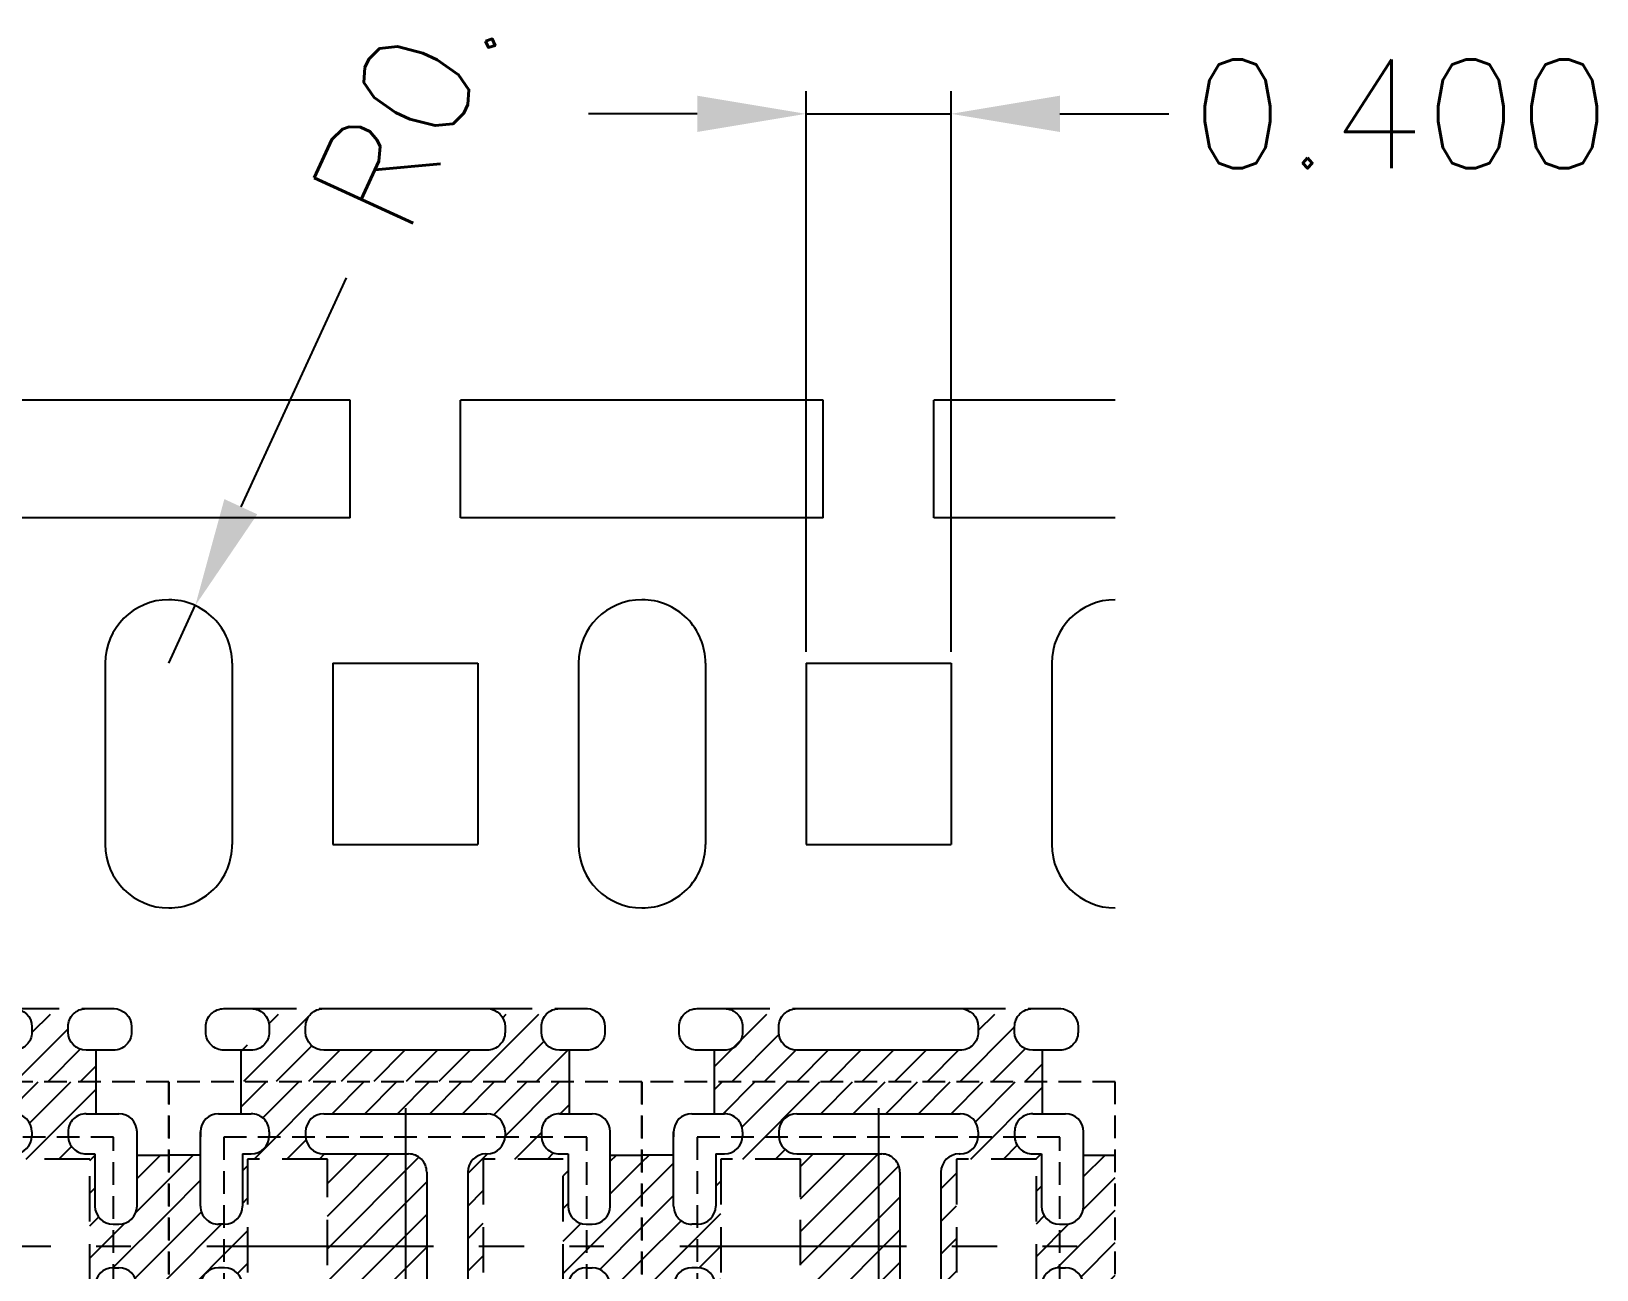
# Model space of a CAD drawing. Extents: x -1061 to -782, y -21 to 162.
# Drawn here: x -824.96 to -781.79, y 87.96 to 122.11 of the extents above; entities that cross this region are included whole.
import ezdxf

# ---------------------------------------------------------------- set-up
doc = ezdxf.new("R2010")
doc.units = 0
doc.header["$LTSCALE"] = 0.5
for name, pattern in [('CENTER', [2, 1.25, -0.25, 0.25, -0.25]), ('HIDDEN', [0.375, 0.25, -0.125]), ('HIDDEN2', [0.1875, 0.125, -0.0625])]:
    doc.linetypes.add(name, pattern=pattern)
for name, color, linetype in [('B', 5, 'Continuous'), ('C', 1, 'CENTER'), ('DIM', 7, 'Continuous'), ('H', 4, 'HIDDEN'), ('hatch', 7, 'CENTER'), ('HATCH O-L', 7, 'HIDDEN2'), ('PACKAGE OL', 51, 'HIDDEN2')]:
    doc.layers.add(name, color=color, linetype=linetype)
doc.styles.get("Standard").update_dxf_attribs({"font": 'ROMANS.SHX'})
doc.dimstyles.new('DIM 10', dxfattribs={"dimtxt": 3, "dimasz": 3, "dimexe": 0.625, "dimexo": 0.3125, "dimgap": 0.4, "dimtad": 0, "dimdec": 3, "dimlfac": 0.1, "dimzin": 1, "dimdsep": 46, "dimtxsty": 'STANDARD', "dimcen": 1.25, "dimclrd": 256, "dimclre": 256, "dimadec": 0, "dimazin": 2, "dimtfac": 1, "dimtdec": 3, "dimtmove": 0, "dimatfit": 3, "dimfxl": 1, "dimarcsym": 0})

# ---------------------------------------------------------------- blocks, each defined once
blk = doc.blocks.new('DFN1006-2L HOR BAR')
at = {"layer": 'hatch'}
h = blk.add_hatch(dxfattribs=at)
h.set_pattern_fill('ANSI31', color=256, scale=0.02)
h.set_pattern_definition([(44.99999999999999, (24.79119999999995, 6.368386978107423), (-0.0449012806053458, 0.0449012806053458), [])])
edge = h.paths.add_edge_path()
edge.add_line((1.041692857857157, -0.2916175149114224), (0.9131071421427635, -0.2916175149114224))
edge.add_arc((0.8774000000002217, -0.3266175149115043), 0.0499999999998671, -8.62692610943202, 44.427004001011085, ccw=False)
edge.add_arc((0.8774000000500166, -0.3416175148531693), 0.0500000000581802, -90.00000005732119, 8.626926930213813, ccw=False)
edge.add_line((0.8773999999999944, -0.3916175149113314), (0.4274000000000627, -0.3916175149113314))
edge.add_arc((0.4274000000000627, -0.3416175149113769), 0.0499999999999437, 171.3730729462057, 270, ccw=False)
edge.add_arc((0.4274000000753233, -0.3266175147849708), 0.0499999999651701, 135.5729961629981, 188.6269262161415, ccw=False)
edge.add_line((0.3916928578574072, -0.2916175149114224), (0.2631071421427862, -0.2916175149114224))
edge.add_arc((0.2274000000001308, -0.3266175149113906), 0.0499999999999451, -90, 44.42700400082691, ccw=False)
edge.add_line((0.2274000000001308, -0.3766175149113451), (0.2000000000000739, -0.3766175149113451))
edge.add_line((0.2000000000000739, -0.3766175149113451), (0.2000000000000739, -0.4766175149114816))
edge.add_line((0.2000000000000739, -0.4766175149114816), (1.104800000000096, -0.4766175149112542))
edge.add_line((1.104800000000096, -0.4766175149112542), (1.104800000000096, -0.3916175149114451))
edge.add_line((1.104800000000096, -0.3916175149114451), (1.077399999999585, -0.3916175149116725))
edge.add_arc((1.077399999941604, -0.3416175148751108), 0.0500000000365385, 171.3730731050193, 270.0000000664405, ccw=False)
edge.add_arc((1.077399999999812, -0.3266175149113906), 0.0499999999999431, 135.5729959991731, 188.6269261739909, ccw=False)
at = {"layer": 'B'}
for p, q in [((0.4999999999994316, 1.400582485086033), (5.68e-14, 1.400582485086033)), ((0.4999999999994316, 1.076582485088579), (0.4999999999994316, 1.400582485086033)), ((1.304800000000113, 1.400582485086033), (0.8047999999994317, 1.400582485086033)), ((0.8047999999994317, 1.076582485088579), (0.8047999999994317, 1.400582485085919)), ((0.4999999999994316, 1.076582485088579), (5.68e-14, 1.076582485088579)), ((1.304800000000113, 1.076582485088579), (0.8047999999994317, 1.076582485088579)), ((0.1750000000000682, 0.6757824850884618), (0.1750000000000682, 0.1757824850884617)), ((0.4523999999994431, 0.6757824850884618), (0.8523999999994202, 0.6757824850884618)), ((0.4523999999994431, 0.6757824850884618), (0.4523999999994431, 0.1757824850886891)), ((0.8523999999994202, 0.6757824850884618), (0.8523999999994202, 0.1757824850886891)), ((1.129800000000045, 0.6757824850884618), (1.129800000000045, 0.1757824850884617)), ((0.4523999999994431, 0.1757824850886891), (0.8523999999994202, 0.1757824850886891)), ((0.1000000000000227, -0.3266175149112769), (0.1000000000000227, -0.3266175149112769)), ((0.2774000000000569, -0.3266175149112769), (0.2774000000000569, -0.3266175149112769)), ((0.3774000000000797, -0.3266175149112769), (0.3774000000000797, -0.3266175149112769)), ((1.0274, -0.3266175149112769), (1.0274, -0.3266175149112769))]:
    blk.add_line(p, q, dxfattribs=at)
for points in [[(0.1523999999997159, -0.2766175149113224), (0.2274000000001024, -0.2766175149113224, -0.4142135623731575), (0.2774000000000569, -0.3266175149112769), (0.2774000000000854, -0.3416175149113769, -0.4142135623731575), (0.2274000000001024, -0.3916175149113314), (0.152399999999659, -0.3916175149113314, -0.4142135623731575), (0.1023999999996477, -0.3416175149113769), (0.1023999999996761, -0.3266175149112769, -0.4142135623736361)], [(0.8774000000000796, -0.2766175149115497, -0.4142135623730743), (0.9274000000000341, -0.3266175149112769), (0.9274000000000626, -0.3266175149115043), (0.9274000000000341, -0.3416175149113769, -0.4142135623732823), (0.8774000000000228, -0.3916175149113314), (0.4274000000000342, -0.3916175149113314, -0.4142135623730535), (0.3774000000000868, -0.3416175149113769), (0.3774000000001081, -0.3266175149112769, -0.4142135623733032), (0.4274000000000911, -0.2766175149113224)]]:
    blk.add_lwpolyline(points, format="xyb", close=True, dxfattribs=at)
blk.add_lwpolyline([(1.15239999999958, -0.276617514911436, -0.4142135623728828), (1.202399999999585, -0.3266175149115043), (1.202399999999556, -0.3416175149116043, -0.4142135623734697), (1.152399999999545, -0.3916175149115588), (1.077400000000011, -0.3916175149113314, -0.4142135623730951), (1.027400000000085, -0.3416175149113769), (1.027400000000042, -0.3266175149112769, -0.4142135623731784), (1.077400000000011, -0.2766175149113224), (1.154800000000136, -0.2766175149113224)], format="xyb", dxfattribs=at)
for centre, start, end in [((0, 0.6757824850884618), 0, 90.00000000000487), ((1.304800000000113, 0.6757824850884618), 90, 180), ((0, 0.1757824850884617), 269.9999999999951, 0), ((1.304800000000113, 0.1757824850884617), 180, 270)]:
    blk.add_arc(centre, 0.175, start, end, dxfattribs=at)
at = {"layer": 'H'}
for p, q in [((0.2274000000001024, -0.2766175149113224), (0.4274000000000911, -0.2766175149113224)), ((0.8774000000001365, -0.2766175149113224), (1.077400000000011, -0.2766175149113224)), ((1.204800000000091, -0.3266175149115043), (1.204800000000091, -0.3266175149112769)), ((0.2000000000000455, -0.4790175149113339), (0.2000000000000455, -0.3916175149113314)), ((1.104800000000068, -0.4790175149113339), (1.104800000000071, -0.3916175149114451))]:
    blk.add_line(p, q, dxfattribs=at)
blk = doc.blocks.new('*D57')
at = {"layer": 'Defpoints', "color": 0, "transparency": 16777216}
for p in [(575.4562160911764, -766.3167630135653), (560.599886054, -814.4164716078232), (555.5998860540037, -821.031685068346)]:
    blk.add_point(p, dxfattribs=at)
at = {"layer": 'DIM', "lineweight": -2, "transparency": 16777216}
for p, q in [((575.4562160911762, -772.3167630135653), (575.4562160911764, -766.3167630135653)), ((560.599886054, -778.3167630135653), (575.4562160911762, -772.3167630135653)), ((560.599886054, -814.103971607823), (560.599886054, -778.3167630135653))]:
    blk.add_line(p, q, dxfattribs=at)
at = {"layer": 'DIM', "color": 0, "transparency": 16777216, "insert": (575.4562160911765, -759.9167630135653), "char_height": 3, "attachment_point": 5, "rotation": 90}
blk.add_mtext('0.500', dxfattribs=at)
blk = doc.blocks.new('*D81')
at = {"layer": 'Defpoints', "color": 0, "transparency": 16777216}
for p in [(-816.7454156920793, 143.2310054919895), (-834.2149979311883, 106.4383655064323), (-840.7389979311895, 88.61636550643269)]:
    blk.add_point(p, dxfattribs=at)
at = {"layer": 'DIM', "lineweight": -2, "transparency": 16777216}
for p, q in [((-816.7454156920793, 137.2310054919895), (-816.7454156920793, 143.2310054919895)), ((-834.2149979311883, 131.2310054919894), (-816.7454156920793, 137.2310054919895)), ((-834.2149979311883, 106.7508655064324), (-834.2149979311883, 131.2310054919894))]:
    blk.add_line(p, q, dxfattribs=at)
at = {"layer": 'DIM', "color": 0, "transparency": 16777216, "insert": (-816.7454156920792, 149.6310054919897), "char_height": 3, "attachment_point": 5, "rotation": 90}
blk.add_mtext('0.652', dxfattribs=at)
blk = doc.blocks.new('*D82')
at = {"layer": 'Defpoints', "color": 0, "transparency": 16777216}
for p in [(-813.0432536962999, 143.5661412696273), (-829.2149979311947, 111.9363655064081), (-840.7389979311895, 88.61636550643269)]:
    blk.add_point(p, dxfattribs=at)
at = {"layer": 'DIM', "lineweight": -2, "transparency": 16777216}
for p, q in [((-813.0432536962999, 137.5661412696272), (-813.0432536962999, 143.5661412696273)), ((-829.2149979311947, 131.5661412696273), (-813.0432536962999, 137.5661412696272)), ((-829.2149979311947, 112.2488655064081), (-829.2149979311947, 131.5661412696273))]:
    blk.add_line(p, q, dxfattribs=at)
at = {"layer": 'DIM', "color": 0, "transparency": 16777216, "insert": (-813.0432536962995, 149.7518555553417), "char_height": 3, "attachment_point": 5, "rotation": 90}
blk.add_mtext('1.152', dxfattribs=at)
blk = doc.blocks.new('*D83')
at = {"layer": 'Defpoints', "color": 0, "transparency": 16777216}
for p in [(-799.594997931195, 119.8350372771347), (-803.5949979311947, 104.6883655064323), (-799.594997931195, 104.6883655064323)]:
    blk.add_point(p, dxfattribs=at)
at = {"layer": 'DIM', "lineweight": -2, "transparency": 16777216}
for p, q in [((-803.5949979311947, 105.0008655064323), (-803.5949979311947, 120.4600372771347)), ((-799.594997931195, 105.0008655064323), (-799.594997931195, 120.4600372771347)), ((-806.5949979311948, 119.8350372771347), (-809.5949979311948, 119.8350372771347)), ((-803.5949979311947, 119.8350372771347), (-799.594997931195, 119.8350372771347)), ((-796.594997931195, 119.8350372771347), (-793.594997931195, 119.8350372771347))]:
    blk.add_line(p, q, dxfattribs=at)
at = {"layer": 'DIM', "transparency": 16777216}
for points in [[(-806.5949979311948, 120.3350372771347), (-806.5949979311948, 119.3350372771347), (-803.5949979311947, 119.8350372771347)], [(-796.594997931195, 120.3350372771347), (-796.594997931195, 119.3350372771347), (-799.594997931195, 119.8350372771347)]]:
    blk.add_solid(points, dxfattribs=at)
at = {"layer": 'DIM', "color": 0, "transparency": 16777216, "insert": (-787.194997931195, 119.8350372771347), "char_height": 3, "attachment_point": 5}
blk.add_mtext('0.400', dxfattribs=at)
blk = doc.blocks.new('*D84')
at = {"layer": 'Defpoints', "color": 0, "transparency": 16777216}
for p in [(-820.4346727020984, 106.2777678339875), (-821.1669979311896, 104.6883655064323)]:
    blk.add_point(p, dxfattribs=at)
at = {"layer": 'DIM', "lineweight": -2, "transparency": 16777216}
for p, q in [((-816.273721039057, 115.3084907906316), (-819.1792580236569, 109.0024575383673)), ((-821.1669979311896, 104.6883655064323), (-820.4346727020984, 106.2777678339875))]:
    blk.add_line(p, q, dxfattribs=at)
at = {"layer": 'DIM', "transparency": 16777216}
blk.add_solid([(-819.6333729743868, 109.2116933181076), (-818.7251430729268, 108.793221758627), (-820.4346727020984, 106.2777678339875)], dxfattribs=at)
at = {"layer": 'DIM', "color": 0, "transparency": 16777216, "insert": (-810.1580581055053, 128.5816220648246), "char_height": 3, "attachment_point": 5, "rotation": 65.26187179942727}
blk.add_mtext('R0.175, TYP.', dxfattribs=at)
blk = doc.blocks.new('2 UPPER CROSS REF')
at = {"layer": 'hatch'}
h = blk.add_hatch(dxfattribs=at)
h.set_pattern_fill('ANSI31', color=256, scale=0.02)
h.set_pattern_definition([(45, (581.5362699935833, -37.99918318421874), (-0.0449012806053458, 0.0449012806053458), [])])
h.paths.add_polyline_path([(-0.3750000000000746, 0.3150000000001683), (-0.3749999999999467, 0.3039999999999736, -0.4142135623731898), (-0.4249999999999226, 0.2540000000000191), (-0.4489999999999626, 0.2540000000000191), (-0.4490000000001225, 0.1100000000000136, -0.4142135623730009), (-0.4990000000001018, 0.0600000000000591), (-0.5150000000000042, 0.0600000000000591, -0.4142135623731165), (-0.56499999999998, 0.1100000000000136), (-0.5649999999999729, 0.2508073651761151), (-0.6523999999999042, 0.2508073651760014), (-0.6523999999999007, -0.4523999999998978), (0.6524000000001138, -0.4524000000000115), (0.6524000000001138, 0.2508073651760014), (0.5650000000000653, 0.2508073651761151), (0.5650000000000653, 0.1100000000000136, -0.4142135623751658), (0.5149999999997306, 0.0600000000000591), (0.4989999999996755, 0.0600000000000591, -0.4142135623709199), (0.4490000000000514, 0.1100000000000136), (0.4489999999999626, 0.2540000000000191), (0.4249999999995886, 0.2540000000001328, -0.4142135623716134), (0.3749999999998543, 0.3040000000000873), (0.3749999999998543, 0.3150000000000546, -0.4142135623733707), (0.4249999999998906, 0.3650000000000091), (0.4524000000000683, 0.3650000000000091), (0.4524000000000683, 0.4524000000001252), (-0.4523999999999866, 0.4524000000001252), (-0.4523999999999831, 0.3650000000001228), (-0.4250000000001144, 0.3650000000001228, -0.4142135623734651)])
h.paths.add_polyline_path([(-0.2250000000001151, 0.3650000000000091), (0.224999999999909, 0.3650000000000091, -0.4142135623730951), (0.2749999999998884, 0.3150000000000546), (0.2749999999998884, 0.304000000000201, -0.4142135623731897), (0.224999999999909, 0.2540000000002465), (0.2219999999979194, 0.2540000000001328, 0.4142135623619937), (0.1719999999998372, 0.2040000000001783), (0.1720000000000006, -0.2040000000000646, 0.4232986853145622), (0.2235006745447627, -0.2540224848243042, -0.4230252556558992), (0.2750000000000803, -0.3040000000004284), (0.2750000000000803, -0.3149999999999409, -0.4142135623730006), (0.2250000000001258, -0.3649999999998954), (-0.224999999999941, -0.3649999999998954, -0.414213562373169), (-0.2749999999999382, -0.3149999999999409), (-0.2749999999999098, -0.3039999999996326, -0.4142135623731431), (-0.224999999999909, -0.253999999999678), (0.0090000000000039, -0.2540000000001328, 0.4142135623736611), (0.0590000000000792, -0.2040000000001783), (0.0590000000000828, 0.2040000000001783, 0.4142135623730976), (0.0090000000001069, 0.2540000000001328), (-0.2249999999999837, 0.2540000000000191, -0.4142135623730005), (-0.2749999999999595, 0.3039999999999736), (-0.2750000000000945, 0.3149999999994861, -0.4142135623765953)], flags=16)
h.paths.add_polyline_path([(-0.2149999999999572, 0.2400000000000091), (-0.2149999999999608, -0.2399999999998954), (-0.4350000000000059, -0.2399999999998954), (-0.4349999999999988, 0.2400000000001228)], flags=16)
h.paths.add_polyline_path([(-0.4490000000001011, -0.1099999999997863), (-0.4490000000001296, -0.2539999999999054), (-0.4249999999998551, -0.2539999999997917, -0.4142135623730009), (-0.3749999999998756, -0.3039999999997462), (-0.374999999999897, -0.3150000000000546, -0.4142135623712177), (-0.4249999999996668, -0.3649999999998954), (-0.4523999999999973, -0.3650000000000091), (-0.514999999999958, -0.3649999999998954, -0.4142135623731056), (-0.5649999999999374, -0.3149999999999409), (-0.5649999999999232, -0.1099999999997863, -0.41421356237308), (-0.5149999999999438, -0.0599999999998318), (-0.499000000000077, -0.0599999999998318, -0.414213562373195)], flags=16)
h.paths.add_polyline_path([(0.214999999999872, 0.2400000000000091), (0.4349999999998886, 0.2400000000000091), (0.4349999999998886, -0.1197493718552778), (0.3149999999998627, -0.2397493718552823), (0.214999999999872, -0.2397493718551686)], flags=16)
h.paths.add_polyline_path([(0.4989999999998816, -0.0599999999998318), (0.5150000000000788, -0.0599999999998318, -0.4142135623730951), (0.5650000000000582, -0.1099999999997863), (0.5650000000000582, -0.3149999999999409, -0.4142135623731004), (0.5150000000000788, -0.3649999999998954), (0.4524000000000683, -0.3650000000000091), (0.4250000000000185, -0.3649999999998954, -0.4142135623730951), (0.3750000000000391, -0.3149999999999409), (0.3750000000000462, -0.3040000000000873, -0.4142135623771631), (0.4250000000007362, -0.2540000000001328), (0.448999999999959, -0.2540000000004738), (0.4489999999999022, -0.1099999999997863, -0.4142135623730951)], flags=16)
at = {"layer": 'B'}
for p, q in [((-0.515000000000164, 0.3650000000000091), (-0.4250000000001038, 0.3650000000001228)), ((-0.2250000000000938, 0.3650000000000091), (0.2249999999998877, 0.3650000000000091)), ((0.424999999999919, 0.3650000000001228), (0.5149999999999793, 0.3650000000000091)), ((-0.5649999999999836, 0.1100000000000136), (-0.5649999999999693, 0.3150000000000546)), ((-0.565000000000218, 0.3149999999992588), (-0.5649999999999693, 0.3008073651761833)), ((-0.375000000000071, 0.3150000000001683), (-0.375000000000071, 0.3039999999999736)), ((-0.2750000000000909, 0.3150000000000546), (-0.2750000000000874, 0.3039999999999736)), ((0.274999999999892, 0.3150000000000546), (0.274999999999892, 0.304000000000201)), ((0.3749999999998579, 0.3150000000000546), (0.3749999999998614, 0.3040000000000873)), ((0.5650000000000617, 0.1100000000000136), (0.5650000000000688, 0.3149999999999409)), ((-0.4489999999999626, 0.2540000000000191), (-0.4490000000000088, 0.1100000000000136)), ((-0.448999999999959, 0.2540000000000191), (-0.4249999999999368, 0.2540000000000191)), ((-0.2249999999999481, 0.2540000000001328), (0.0090000000000714, 0.2540000000001328)), ((0.2219999999998379, 0.2540000000001328), (0.2249999999998877, 0.2540000000001328)), ((0.4249999999998551, 0.2540000000001328), (0.4489999999999626, 0.2540000000000191)), ((0.4489999999999626, 0.2540000000000191), (0.4490000000000088, 0.1100000000000136)), ((0.0590000000000828, 0.2040000000001783), (0.0590000000000792, -0.2040000000001783)), ((0.1720000000000006, 0.2040000000001783), (0.171999999999997, -0.2040000000000646)), ((-0.4990000000001232, 0.0600000000000591), (-0.5149999999998727, 0.0600000000000591)), ((-0.4999999999999574, 0.0600000000000591), (-0.4999999999999716, 0.0600000000000591)), ((0.4990000000000521, 0.0600000000001728), (0.5150000000001711, 0.0600000000000591)), ((0.5000000000000427, 0.0600000000000591), (0.500000000000057, 0.0600000000000591)), ((-0.4990000000001018, -0.0599999999998318), (-0.5149999999999224, -0.0599999999998318)), ((-0.4999999999999574, -0.0599999999998318), (-0.4999999999998579, -0.0599999999998318)), ((0.4989999999999029, -0.0599999999998318), (0.5150000000000575, -0.0599999999998318)), ((0.5000000000000427, -0.0599999999998318), (0.4999999999999432, -0.0599999999998318)), ((-0.5649999999999338, -0.3149999999999409), (-0.5649999999999267, -0.1099999999997863)), ((-0.4490000000000798, -0.1099999999997863), (-0.4490000000001296, -0.2540133204232688)), ((0.448999999999959, -0.1099999999997863), (0.448999999999959, -0.2540000000004738)), ((0.5650000000000617, -0.3149999999999409), (0.5650000000000617, -0.1099999999997863)), ((-0.4249999999998515, -0.2539999999999054), (-0.4490000000001296, -0.2539999999999054)), ((0.0090000000000572, -0.2540000000001328), (-0.2249999999998842, -0.2540000000000191)), ((0.22199999999998, -0.2540000000000191), (0.2250000000001364, -0.2540000000004738)), ((0.4250000000000683, -0.2540000000001328), (0.448999999999959, -0.2540000000004738)), ((-0.3749999999999041, -0.3039999999997462), (-0.3749999999999005, -0.3149999999999409)), ((-0.2749999999999346, -0.3039999999996326), (-0.2749999999999346, -0.3149999999999409)), ((0.2750000000000803, -0.3040000000004284), (0.2750000000000767, -0.3149999999999409)), ((0.3750000000000426, -0.3040000000000873), (0.3750000000000426, -0.3149999999999409)), ((-0.5149999999999367, -0.3650000000000091), (-0.4523999999999973, -0.3650000000000091)), ((-0.4249999999998267, -0.3649999999998954), (-0.4523999999999973, -0.3650000000000091)), ((-0.2249999999999375, -0.3650000000000091), (0.2250000000000725, -0.3650000000000091)), ((0.4250000000000398, -0.3650000000000091), (0.4524000000000683, -0.3650000000000091)), ((0.4524000000000683, -0.3650000000000091), (0.5150000000000575, -0.3650000000000091))]:
    blk.add_line(p, q, dxfattribs=at)
for centre, radius, start, end in [((-0.5150000000001285, 0.3150000000000546), 0.05, 90.00000000003662, 180), ((-0.4250000000000754, 0.3150000000001683), 0.05, 0, 90.00000000003662), ((-0.2250000000000938, 0.3150000000000546), 0.05, 90, 180), ((0.2249999999998877, 0.3150000000000546), 0.05, 0, 90), ((0.4249999999998551, 0.3150000000000546), 0.05, 89.99999999992671, 180.000000000013), ((0.5149999999999153, 0.3149999999999409), 0.05, 0, 89.99999999992671), ((-0.4249999999999475, 0.3039999999999736), 0.05, 270.0000000000236, 0), ((-0.2249999999999588, 0.3039999999999736), 0.05, 180, 269.9999999999764), ((0.2249999999998877, 0.304000000000201), 0.05, 270, 0), ((0.4249999999998551, 0.3040000000000873), 0.05, 179.999999999987, 270.0000000000733), ((0.0090000000000821, 0.2040000000001783), 0.05, 0, 90.00000000001282), ((0.2219999999998379, 0.2040000000001783), 0.05, 90, 180), ((-0.5149999999999793, 0.1100000000000136), 0.05, 180, 270.0000000001241), ((-0.4990000000001232, 0.1100000000000136), 0.05, 270, 0), ((0.4990000000000521, 0.1100000000000136), 0.05, 180, 270), ((0.5150000000000646, 0.1100000000000136), 0.05, 270.0000000001241, 0), ((-0.5149999999999224, -0.1099999999997863), 0.05, 90, 180), ((-0.4990000000001018, -0.1099999999997863), 0.05, 0, 89.99999999986973), ((0.4989999999999029, -0.1099999999997863), 0.05, 90.00000000013027, 180), ((0.5150000000000575, -0.1099999999997863), 0.05, 0, 90), ((0.0090000000000785, -0.2040000000001783), 0.05, 269.9999999999743, 0), ((0.2220000000000013, -0.2040000000000646), 0.0500000000000002, 180, 270), ((-0.4249999999998764, -0.3039999999997462), 0.05, 0, 90), ((-0.224999999999909, -0.3039999999996326), 0.05, 90, 180), ((0.2250000000000796, -0.3040000000004284), 0.05, 0, 90), ((0.4250000000000469, -0.3040000000000873), 0.05, 90, 180), ((-0.5149999999999367, -0.3149999999999409), 0.05, 180, 270), ((-0.4249999999998977, -0.3149999999999409), 0.05, 270.0000000000843, 0), ((-0.2249999999999375, -0.3149999999999409), 0.05, 180.000000000013, 270), ((0.2250000000000796, -0.3149999999999409), 0.0500000000000001, 270, 5.21102e-11), ((0.4250000000000398, -0.3149999999999409), 0.05, 180, 270), ((0.5150000000000575, -0.3149999999999409), 0.05, 270, 0)]:
    blk.add_arc(centre, radius, start, end, dxfattribs=at)
at = {"layer": 'C'}
for p, q in [((2.84e-14, 0.3801829742288873), (2.84e-14, -0.3801829742287737)), ((-0.5476478722188319, 0), (0.5476478722188887, 0))]:
    blk.add_line(p, q, dxfattribs=at)
at = {"layer": 'H', "color": 6}
for p, q in [((-0.4523999999999831, 0.3650000000001228), (-0.4523999999999866, 0.4524000000001252)), ((0.4524000000000683, 0.3650000000000091), (0.4524000000000683, 0.4524000000000115)), ((-0.5649999999999764, 0.2508073651761151), (-0.6523999999999149, 0.2508073651760014)), ((0.5650000000000688, 0.2508073651761151), (0.6524000000001138, 0.2508073651760014))]:
    blk.add_line(p, q, dxfattribs=at)
at = {"layer": 'H'}
for points in [[(-0.2149999999999608, -0.2399999999998954), (-0.2149999999999572, 0.2400000000000091), (-0.4349999999999988, 0.2400000000001228), (-0.4350000000000059, -0.2399999999998954)], [(0.3149999999998627, -0.2397493718552823), (0.4349999999998886, -0.1197493718552778), (0.4349999999998886, 0.2400000000000091), (0.214999999999872, 0.2400000000000091), (0.214999999999872, -0.2397493718551686)]]:
    blk.add_lwpolyline(points, close=True, dxfattribs=at)
at = {"layer": 'HATCH O-L'}
blk.add_lwpolyline([(-0.6523999999999042, 0.4524000000002389), (-0.6523999999999007, -0.4523999999998978), (0.6524000000001138, -0.4524000000000115), (0.6524000000001138, 0.4524000000001252), (-0.6523999999999007, 0.4524000000001252)], dxfattribs=at)
at = {"layer": 'PACKAGE OL'}
blk.add_lwpolyline([(0.500000000000071, -0.2999999999999545), (0.5000000000000285, 0.3000000000000682), (-0.499999999999929, 0.3000000000000682), (-0.499999999999929, -0.2999999999999545)], close=True, dxfattribs=at)

msp = doc.modelspace()

# ---------------------------------------------------------------- block references
at = {"xscale": 10, "yscale": 10, "zscale": 10}
for p in [(-834.2149979311885, 97.9305406555477), (-821.1669979311891, 97.9305406555477), (-808.1189979311893, 97.9305406555477)]:
    msp.add_blockref('DFN1006-2L HOR BAR', p, dxfattribs=at)
at = {"layer": 'hatch', "xscale": 10, "yscale": 10, "zscale": 10}
for p in [(-827.6909979311881, 88.61636550643357), (-814.642997931187, 88.61636550643266), (-801.5949979311858, 88.61636550643082)]:
    msp.add_blockref('2 UPPER CROSS REF', p, dxfattribs=at)

# ---------------------------------------------------------------- dimensions: what is measured, and where the dimension line sits
at = {"layer": 'DIM'}
for feature_location, offset, picture, middle in [((-829.2149979311947, 111.9363655064081), (16.171744234894845, 31.629775763219214), '*D82', (-813.0432536962995, 149.7518555553417)), ((-834.2149979311883, 106.4383655064323), (17.46958223910906, 36.79263998555719), '*D81', (-816.7454156920792, 149.6310054919897))]:
    dim = msp.add_ordinate_dim(feature_location=feature_location, offset=offset, dtype=1, origin=(-840.7389979311895, 88.61636550643269), dimstyle='DIM 10', dxfattribs=at)
    dim.commit()
    dim.dimension.update_dxf_attribs({"geometry": picture, "text_midpoint": middle})
dim = msp.add_ordinate_dim(feature_location=(-835.7389979311927, 95.23157896695557), offset=(14.856330037176463, 48.099708594257635), dtype=1, origin=(-840.738997931189, 88.61636550643266), dimstyle='DIM 10', dxfattribs=at)
dim.commit()
dim.dimension.update_dxf_attribs({"geometry": '*D57', "text_midpoint": (-820.8826678940162, 149.7312875612133), "insert": (-1396.338883985193, 909.6480505747786)})
dim = msp.add_radius_dim(center=(-821.1669979311896, 104.6883655064323), mpoint=(-820.4346727020984, 106.2777678339875), text='<>, TYP.', dimstyle='DIM 10', dxfattribs=at)
dim.commit()
dim.dimension.update_dxf_attribs({"geometry": '*D84', "text_midpoint": (-810.1580581055053, 128.5816220648246), "dimtype": 164})
dim = msp.add_linear_dim(base=(-799.594997931195, 119.8350372771347), p1=(-803.5949979311947, 104.6883655064323), p2=(-799.594997931195, 104.6883655064323), dimstyle='DIM 10', dxfattribs=at)
dim.commit()
dim.dimension.update_dxf_attribs({"geometry": '*D83', "text_midpoint": (-787.194997931195, 119.8350372771347)})

doc.saveas('drawing.dxf')
